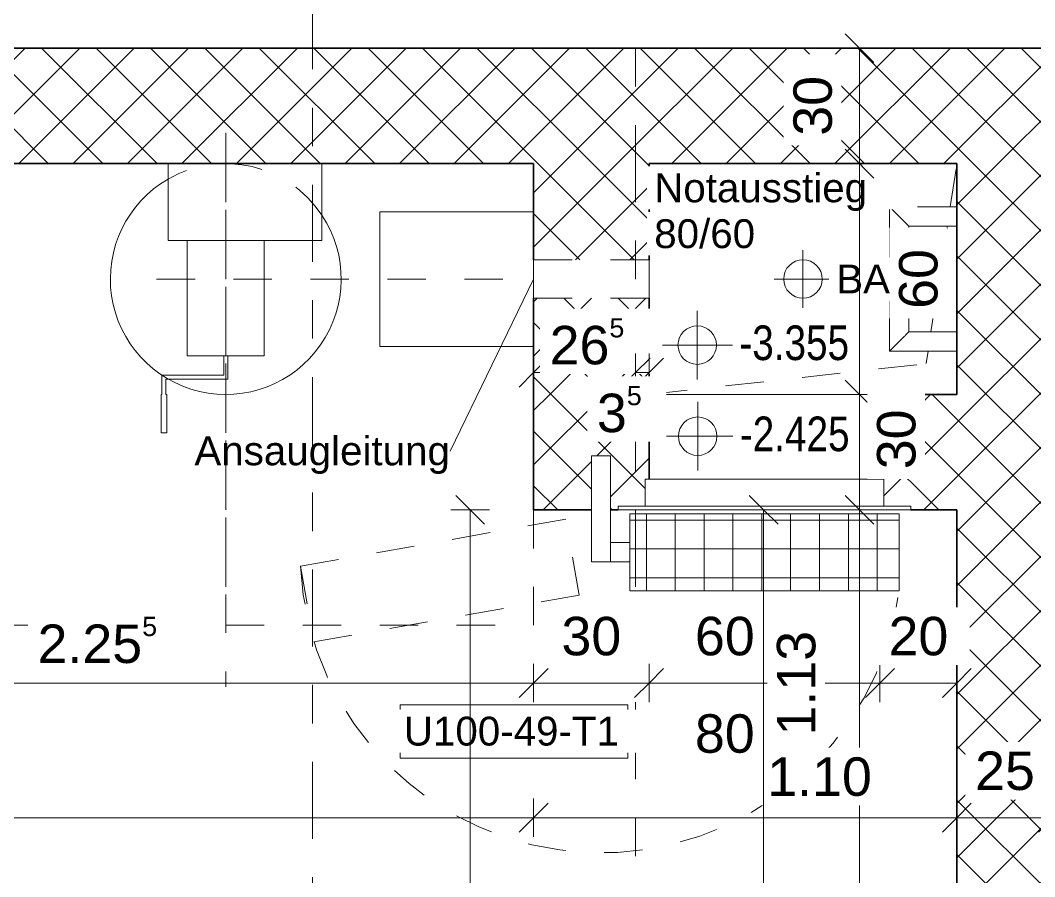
# Model space of a CAD drawing. Header units: metres. Extents: x -86 to 44, y -23 to 39.
# Drawn here: x -28.177 to -25.541, y 27.948 to 30.174 of the extents above; entities that cross this region are included whole.
import ezdxf

# ---------------------------------------------------------------- set-up
doc = ezdxf.new("R2010")
doc.units = ezdxf.units.M
for name, pattern in [('_Rasterlinie_', [0.375, 0.2, -0.05, 0.075, -0.05]), ('_Strichpunkt - Fein_', [0.2, 0.1, -0.05, 0, -0.05]), ('_Verdeckte Linien_', [0.15, 0.1, -0.05]), ('Strichpunkt - Fein', [0.2, 0.1, -0.05, 0, -0.05])]:
    doc.linetypes.add(name, pattern=pattern)
for name, color, linetype, lineweight in [('A-____-____-DIMS', 7, 'Continuous', 5), ('A-____-____-DIMS-50', 7, 'Continuous', 5), ('A-____-NOTE-TEXT', 7, 'Continuous', 9), ('A-DETL-____-THIN', 7, 'Continuous', 9), ('A-DETL-GENF-HDLN', 7, '_Verdeckte Linien_', 9), ('A-DETL-GENF-OTLN', 7, 'Continuous', 9), ('A-DOOR-____-HDLN', 7, '_Verdeckte Linien_', 9), ('A-DOOR-____-IDEN', 7, 'Continuous', 5), ('A-DOOR-____-OTLN', 7, 'Continuous', 9), ('A-DOOR-FRAM-OTLN', 7, 'Continuous', 9), ('A-GENM-____-OTLN', 7, 'Continuous', 9), ('A-WALL-____-MCUT', 7, 'Continuous', 35), ('A-WALL-____-PATT', 7, 'Continuous', 35), ('G-____-____-DIMS', 7, 'Continuous', 5), ('I-WALL-____-OTLN', 7, 'Continuous', 9), ('M-HVAC-DUCT-IDEN', 7, 'Continuous', 5), ('M-HVAC-DUCT-OTLN', 7, 'Continuous', 9), ('Q-SPCQ-____-HDLN', 7, '_Verdeckte Linien_', 9), ('Q-SPCQ-____-OTLN', 7, 'Continuous', 9), ('S-GRID-____-OTLN', 7, 'Continuous', 5), ('Vertikale Erschließung', 7, 'Continuous', 9)]:
    doc.layers.add(name, color=color, linetype=linetype, lineweight=lineweight)
doc.styles.add('Arial_1', font='arial.ttf', dxfattribs={"height": 0.1})
doc.styles.add('Arial_2', font='arial.ttf', dxfattribs={"height": 0.075})
doc.styles.add('Arial_4', font='arial.ttf', dxfattribs={"width": 0.8, "height": 0.09})
doc.dimstyles.new('Arial_2_00mm_fein', dxfattribs={"dimscale": 0.3048, "dimtxt": 0.102026, "dimasz": 0.246063, "dimexe": 0.164042, "dimexo": 0.0625, "dimgap": 0.123031, "dimtad": 1, "dimdec": 1, "dimlfac": 100, "dimrnd": 0.5, "dimdsep": 46, "dimtxsty": 'Arial_1', "dimblk1": 'OBLIQUE', "dimblk2": 'OBLIQUE', "dimsah": 1, "dimcen": 0.09, "dimazin": 0, "dimtfac": 1, "dimtdec": 4, "dimtix": 1, "dimtmove": 0, "dimatfit": 3, "dimfxl": 0.164042, "dimfxlon": 1, "dimtvp": 1, "dimtfill": 1, "dimtolj": 1, "dimtzin": 0, "dimarcsym": 2})
doc.dimstyles.new('Arial_2_00mm_fein_1', dxfattribs={"dimscale": 0.3048, "dimtxt": 0.102026, "dimasz": 0.246063, "dimexe": 0.164042, "dimexo": 0.0625, "dimgap": 0.123031, "dimtad": 1, "dimdec": 1, "dimlfac": 100, "dimrnd": 0.5, "dimdsep": 46, "dimtxsty": 'Arial_1', "dimblk1": 'OBLIQUE', "dimblk2": 'OBLIQUE', "dimsah": 1, "dimcen": 0.09, "dimazin": 0, "dimtfac": 1, "dimtdec": 4, "dimtix": 1, "dimtmove": 2, "dimatfit": 3, "dimfxl": 0.164042, "dimfxlon": 1, "dimtvp": 1, "dimtfill": 1, "dimtolj": 1, "dimtzin": 0, "dimarcsym": 2})
doc.dimstyles.new('Arial_2_00mm_fein_2', dxfattribs={"dimscale": 0.3048, "dimtxt": 0.102026, "dimasz": 0.246063, "dimexe": 0.164042, "dimexo": 0.0625, "dimgap": 0.123031, "dimtad": 1, "dimrnd": 0.005, "dimzin": 0, "dimdsep": 46, "dimtxsty": 'Arial_1', "dimblk1": 'OBLIQUE', "dimblk2": 'OBLIQUE', "dimsah": 1, "dimcen": 0.09, "dimazin": 0, "dimtfac": 1, "dimtdec": 4, "dimtix": 1, "dimtmove": 0, "dimatfit": 3, "dimfxl": 0.164042, "dimfxlon": 1, "dimtvp": 1, "dimtfill": 1, "dimtolj": 1, "dimtzin": 0, "dimarcsym": 2})
doc.dimstyles.new('SUB_Rohbau_fein', dxfattribs={"dimscale": 0.3048, "dimtxt": 0.102026, "dimasz": 0.246063, "dimexe": 0.164042, "dimexo": 0.0625, "dimgap": 0.123031, "dimtad": 1, "dimdec": 1, "dimlfac": 100, "dimrnd": 0.5, "dimdsep": 46, "dimtxsty": 'Arial_1', "dimblk1": 'OBLIQUE', "dimblk2": 'OBLIQUE', "dimsah": 1, "dimcen": 0.09, "dimazin": 0, "dimtfac": 1, "dimtdec": 4, "dimtix": 1, "dimtmove": 0, "dimatfit": 3, "dimfxl": 0.164042, "dimfxlon": 1, "dimtvp": 1, "dimtfill": 1, "dimtolj": 1, "dimtzin": 0, "dimarcsym": 2})
doc.dimstyles.new('SUB_Rohbau_fein_1', dxfattribs={"dimscale": 0.3048, "dimtxt": 0.102026, "dimasz": 0.246063, "dimexe": 0.164042, "dimexo": 0.0625, "dimgap": 0.123031, "dimtad": 1, "dimrnd": 0.005, "dimzin": 0, "dimdsep": 46, "dimtxsty": 'Arial_1', "dimblk1": 'OBLIQUE', "dimblk2": 'OBLIQUE', "dimsah": 1, "dimcen": 0.09, "dimazin": 0, "dimtfac": 1, "dimtdec": 4, "dimtix": 1, "dimtmove": 0, "dimatfit": 3, "dimfxl": 0.164042, "dimfxlon": 1, "dimtvp": 1, "dimtfill": 1, "dimtolj": 1, "dimtzin": 0, "dimarcsym": 2})
doc.dimstyles.new('SUB_Rohbau_fein_2', dxfattribs={"dimscale": 0.3048, "dimtxt": 0.102026, "dimasz": 0.246063, "dimexe": 0.164042, "dimexo": 0.0625, "dimgap": 0.123031, "dimtad": 1, "dimrnd": 0.005, "dimzin": 0, "dimdsep": 46, "dimtxsty": 'Arial_1', "dimblk1": 'OBLIQUE', "dimblk2": 'OBLIQUE', "dimsah": 1, "dimcen": 0.09, "dimazin": 0, "dimtfac": 1, "dimtdec": 4, "dimtix": 1, "dimtmove": 2, "dimatfit": 3, "dimfxl": 0.164042, "dimfxlon": 1, "dimtvp": 1, "dimtfill": 1, "dimtolj": 1, "dimtzin": 0, "dimarcsym": 2})
doc.dimstyles.new('SUB_Rohbau_fein_3', dxfattribs={"dimscale": 0.3048, "dimtxt": 0.102026, "dimasz": 0.246063, "dimexe": 0.164042, "dimexo": 0.0625, "dimgap": 0.123031, "dimtad": 1, "dimdec": 1, "dimlfac": 100, "dimrnd": 0.5, "dimdsep": 46, "dimtxsty": 'Arial_1', "dimblk1": 'OBLIQUE', "dimblk2": 'OBLIQUE', "dimsah": 1, "dimcen": 0.09, "dimazin": 0, "dimtfac": 1, "dimtdec": 4, "dimtix": 1, "dimtmove": 2, "dimatfit": 3, "dimfxl": 0.164042, "dimfxlon": 1, "dimtvp": 1, "dimtfill": 1, "dimtolj": 1, "dimtzin": 0, "dimarcsym": 2})
doc.dimstyles.new('SUB_Rohbau_fein_9', dxfattribs={"dimscale": 0.3048, "dimtxt": 0.102026, "dimasz": 0.246063, "dimexe": 0.164042, "dimexo": 0.0625, "dimgap": 0.123031, "dimtad": 1, "dimrnd": 0.005, "dimzin": 0, "dimdsep": 46, "dimtxsty": 'Arial_1', "dimblk1": 'OBLIQUE', "dimblk2": 'OBLIQUE', "dimsah": 1, "dimcen": 0.09, "dimazin": 0, "dimtfac": 1, "dimtdec": 4, "dimtix": 1, "dimtmove": 0, "dimatfit": 3, "dimfxl": 0.164042, "dimfxlon": 1, "dimtvp": 1, "dimtfill": 1, "dimtolj": 1, "dimtzin": 0, "dimarcsym": 2})
pattern_1 = [(45, (0, 0), (-0.07071068, 0.07071068), []), (135, (0, 0), (-0.07071068, -0.07071068), [])]

# ---------------------------------------------------------------- blocks, each defined once
blk = doc.blocks.new('TU DF 1 - Schutzraumtür - ML - 600 x 800 - EI60-40439731--01_UG_OK_FFB_AF')
at = {"layer": 'A-DETL-GENF-HDLN'}
for p, q in [((1.1709, 0.4931), (0.4815, 0.3715)), ((1.2056, 0.2961), (1.1709, 0.4931)), ((0.4815, 0.3715), (0.5162, 0.1745)), ((0.5162, 0.1745), (1.2056, 0.2961))]:
    blk.add_line(p, q, dxfattribs=at)
at = {"layer": 'A-DOOR-____-HDLN'}
blk.add_arc((0.425, 0.2598), 0.7815, 2.6343, 172.6343, dxfattribs=at)
at = {"layer": 'A-DOOR-____-OTLN'}
for p, q in [((0.3998, 0.285), (0.35, 0.285)), ((0.4498, 0.285), (0.3998, 0.285)), ((0.3998, 0.285), (0.3998, 0.01)), ((0.4498, 0.01), (0.4498, 0.285)), ((0.35, 0.235), (0.3998, 0.235)), ((0.3998, 0.01), (0.4498, 0.01))]:
    blk.add_line(p, q, dxfattribs=at)
at = {"layer": 'A-DOOR-FRAM-OTLN'}
for p, q in [((-0.38, 0.14), (-0.38, 0.15)), ((0.38, 0.15), (-0.38, 0.15)), ((-0.38, 0.14), (0.38, 0.14)), ((-0.31, 0.07), (-0.31, 0.14)), ((0.31, 0.14), (0.31, 0.07)), ((0.38, 0.15), (0.38, 0.14)), ((-0.31, 0.07), (0.31, 0.07))]:
    blk.add_line(p, q, dxfattribs=at)
blk = doc.blocks.new('AM_Steigeisen - Typ 1-41820244--01_UG_OK_FFB_AF')
at = {"layer": 'Vertikale Erschließung'}
for p, q in [((-0.0625, 0.3), (-0.0625, 0.125)), ((0.3125, 0.3), (-0.0625, 0.3)), ((0.3125, 0.125), (0.3125, 0.3)), ((-0.0125, 0.125), (-0.0125, 0.25)), ((-0.0125, 0.25), (0.2625, 0.25)), ((0.2625, 0.25), (0.2625, 0.125))]:
    blk.add_line(p, q, dxfattribs=at)
for points in [[(-0.0125, 0.25), (-0.0125, 0.25), (-0.0129, 0.2504), (-0.0143, 0.2518), (-0.0158, 0.2533), (-0.0173, 0.2548), (-0.0187, 0.2562), (-0.0202, 0.2577), (-0.0222, 0.2597), (-0.0245, 0.262), (-0.0264, 0.2639), (-0.0279, 0.2654), (-0.0295, 0.267), (-0.031, 0.2685), (-0.0326, 0.2701), (-0.0342, 0.2717), (-0.0359, 0.2734), (-0.0375, 0.275), (-0.0391, 0.2766), (-0.0408, 0.2783), (-0.0424, 0.2799), (-0.044, 0.2815), (-0.0455, 0.283), (-0.0471, 0.2846), (-0.0486, 0.2861), (-0.05, 0.2875), (-0.0514, 0.2889), (-0.0532, 0.2907), (-0.0548, 0.2923), (-0.0563, 0.2938), (-0.0577, 0.2952), (-0.0592, 0.2967), (-0.0607, 0.2982), (-0.0621, 0.2996), (-0.0625, 0.3), (-0.0625, 0.3)], [(0.2625, 0.25), (0.2625, 0.25), (0.2629, 0.2504), (0.2643, 0.2518), (0.2658, 0.2533), (0.2673, 0.2548), (0.2687, 0.2562), (0.2702, 0.2577), (0.2722, 0.2597), (0.2745, 0.262), (0.2764, 0.2639), (0.2779, 0.2654), (0.2795, 0.267), (0.281, 0.2685), (0.2826, 0.2701), (0.2842, 0.2717), (0.2859, 0.2734), (0.2875, 0.275), (0.2891, 0.2766), (0.2908, 0.2783), (0.2924, 0.2799), (0.294, 0.2815), (0.2955, 0.283), (0.2971, 0.2846), (0.2986, 0.2861), (0.3, 0.2875), (0.3014, 0.2889), (0.3032, 0.2907), (0.3048, 0.2923), (0.3063, 0.2938), (0.3077, 0.2952), (0.3092, 0.2967), (0.3107, 0.2982), (0.3121, 0.2996), (0.3125, 0.3), (0.3125, 0.3)]]:
    blk.add_open_spline(points, degree=3, knots=[0, 0, 0, 0, 0.083333, 0.125, 0.166667, 0.208333, 0.229167, 0.25, 0.291667, 0.333333, 0.354167, 0.375, 0.395833, 0.416667, 0.4375, 0.458333, 0.479167, 0.5, 0.520833, 0.541667, 0.5625, 0.583333, 0.604167, 0.625, 0.645833, 0.666667, 0.6875, 0.708333, 0.75, 0.770833, 0.791667, 0.833333, 0.875, 0.916667, 1, 1, 1, 1], dxfattribs=at)
blk = doc.blocks.new('AM_BD_DD_Symbol - DD-23742245--01_UG_OK_FFB_AF')
at = {"layer": 'A-DETL-GENF-OTLN', "linetype": 'Strichpunkt - Fein'}
for p, q in [((0.7827, 0.4874), (0.8, 0.6)), ((0.7327, 0.1625), (0.775, 0.4375)), ((0.72, 0.08), (0.725, 0.1125)), ((0, 0), (0.72, 0.08))]:
    blk.add_line(p, q, dxfattribs=at)
blk = doc.blocks.new('SO_Belüftung_Schutzraum - Typ 1-42391389--01_UG_OK_FFB_AF')
at = {"layer": 'A-DETL-GENF-HDLN'}
for p, q in [((-0.8, 0.08), (-0.8, -1.36)), ((-0.95, 0), (-1.6, 0)), ((-1.6, 0), (-1.6, -1.2)), ((0, 0), (-0.55, 0)), ((0, -1.2), (0, 0)), ((-0.98, -0.3), (0, -0.3)), ((-1.6, -1.2), (0, -1.2))]:
    blk.add_line(p, q, dxfattribs=at)
blk.add_arc((-0.8, -0.3), 0.3, 33.5573, 120, dxfattribs=at)
at = {"layer": 'A-DETL-GENF-OTLN'}
for p, q in [((-0.55, 0), (-0.95, 0)), ((-0.95, 0), (-0.95, -0.2)), ((-0.55, -0.2), (-0.55, 0)), ((-0.4, -0.125), (-0.4, -0.475)), ((0, -0.125), (-0.4, -0.125)), ((-0.95, -0.2), (-0.55, -0.2)), ((-0.9, -0.2), (-0.9, -0.5)), ((-0.7, -0.5), (-0.7, -0.2)), ((-0.9, -0.5), (-0.7, -0.5)), ((-0.805, -0.5), (-0.805, -0.55)), ((-0.795, -0.5), (-0.795, -0.56)), ((-0.4, -0.475), (0, -0.475)), ((-0.9658, -0.55), (-0.9658, -0.6)), ((-0.805, -0.55), (-0.9658, -0.55)), ((-0.9558, -0.56), (-0.9558, -0.6)), ((-0.795, -0.56), (-0.9558, -0.56)), ((-0.9683, -0.6), (-0.9683, -0.7)), ((-0.9658, -0.6), (-0.9683, -0.6)), ((-0.9558, -0.6), (-0.9533, -0.6)), ((-0.9533, -0.6), (-0.9533, -0.7)), ((-0.9533, -0.7), (-0.9683, -0.7))]:
    blk.add_line(p, q, dxfattribs=at)
blk.add_arc((-0.8, -0.3), 0.3, 120, 33.5573, dxfattribs=at)
at = {"layer": 'Q-SPCQ-____-HDLN'}
blk.add_line((-0.8, 0), (-0.8, -1.2), dxfattribs=at)
blk = doc.blocks.new('DIMBLOCK104--01_UG_OK_FFB_AF')
at = {"layer": 'A-____-____-DIMS-50'}
for p, q in [((-27.0079, 28.9016), (-27.0454, 28.9391)), ((-27.0079, 28.9016), (-27.0579, 28.9016)), ((-27.0079, 23.4566), (-27.0079, 28.9016)), ((-27.0079, 28.9016), (-26.9704, 28.8641)), ((-27.0079, 28.9016), (-26.9579, 28.9016)), ((-27.0079, 23.4566), (-27.0454, 23.4941)), ((-27.0079, 23.4566), (-27.0579, 23.4566)), ((-27.0079, 23.4566), (-26.9704, 23.4191)), ((-27.0079, 23.4566), (-26.9579, 23.4566))]:
    blk.add_line(p, q, dxfattribs=at)
at = {"layer": 'A-____-____-DIMS-50', "color": 0, "insert": (-27.1799, 26.0174), "char_height": 0.1, "width": 0.388091, "attachment_point": 1, "rotation": 90, "line_spacing_factor": 0.941778, "style": 'Arial_1', "bg_fill": 3, "box_fill_scale": 1.25, "bg_fill_color": 256, "bg_fill_true_color": 13158600, "bg_fill_transparency": 0}
blk.add_mtext('5.44\\A2\\H0.5x;\\S5^  ;\\H2x;', dxfattribs=at)
blk = doc.blocks.new('_Oblique')
at = {"color": 0, "linetype": 'ByBlock', "lineweight": -2}
blk.add_line((-0.5, -0.5), (0.5, 0.5), dxfattribs=at)
blk = doc.blocks.new('DIMBLOCK105--01_UG_OK_FFB_AF')
at = {"layer": 'A-____-____-DIMS-50'}
for p, q in [((-25.9959, 30.1016), (-26.0334, 30.1391)), ((-25.9959, 30.1016), (-26.0459, 30.1016)), ((-25.9959, 30.1016), (-25.9959, 29.8016)), ((-25.9959, 30.1016), (-25.9584, 30.0641)), ((-25.9959, 30.1016), (-25.9459, 30.1016)), ((-25.9959, 29.8016), (-26.0334, 29.8391)), ((-25.9959, 29.8016), (-26.0459, 29.8016)), ((-25.9959, 29.8016), (-25.9584, 29.7641)), ((-25.9959, 29.8016), (-25.9459, 29.8016))]:
    blk.add_line(p, q, dxfattribs=at)
at = {"layer": 'A-____-____-DIMS-50', "color": 0, "insert": (-26.1679, 29.874), "char_height": 0.1, "width": 0.186088, "attachment_point": 1, "rotation": 90, "line_spacing_factor": 0.941778, "style": 'Arial_1', "bg_fill": 3, "box_fill_scale": 1.25, "bg_fill_color": 256, "bg_fill_true_color": 13158600, "bg_fill_transparency": 0}
blk.add_mtext('30', dxfattribs=at)
blk = doc.blocks.new('DIMBLOCK106--01_UG_OK_FFB_AF')
at = {"layer": 'A-____-____-DIMS-50'}
for p, q in [((-25.9959, 29.8016), (-26.0334, 29.8391)), ((-25.9959, 29.8016), (-26.0459, 29.8016)), ((-25.9959, 29.8016), (-25.9959, 29.2016)), ((-25.9959, 29.8016), (-25.9584, 29.7641)), ((-25.9959, 29.8016), (-25.9459, 29.8016)), ((-25.9959, 29.2016), (-26.0334, 29.2391)), ((-25.9959, 29.2016), (-26.0459, 29.2016)), ((-25.9959, 29.2016), (-25.9584, 29.1641)), ((-25.9959, 29.2016), (-25.9459, 29.2016))]:
    blk.add_line(p, q, dxfattribs=at)
at = {"layer": 'A-____-____-DIMS-50', "color": 0, "insert": (-25.8933, 29.424), "char_height": 0.1, "width": 0.186088, "attachment_point": 1, "rotation": 90, "line_spacing_factor": 0.941778, "style": 'Arial_1', "bg_fill": 3, "box_fill_scale": 1.25, "bg_fill_color": 256, "bg_fill_true_color": 13158600, "bg_fill_transparency": 0}
blk.add_mtext('60', dxfattribs=at)
blk = doc.blocks.new('DIMBLOCK107--01_UG_OK_FFB_AF')
at = {"layer": 'A-____-____-DIMS-50'}
for p, q in [((-25.9959, 29.2016), (-26.0334, 29.2391)), ((-25.9959, 29.2016), (-26.0459, 29.2016)), ((-25.9959, 29.2016), (-25.9959, 28.9016)), ((-25.9959, 29.2016), (-25.9584, 29.1641)), ((-25.9959, 29.2016), (-25.9459, 29.2016)), ((-25.9959, 28.9016), (-26.0334, 28.9391)), ((-25.9959, 28.9016), (-26.0459, 28.9016)), ((-25.9959, 28.9016), (-25.9584, 28.8641)), ((-25.9959, 28.9016), (-25.9459, 28.9016))]:
    blk.add_line(p, q, dxfattribs=at)
at = {"layer": 'A-____-____-DIMS-50', "color": 0, "insert": (-25.9506, 29.0072), "char_height": 0.1, "width": 0.186088, "attachment_point": 1, "rotation": 90, "line_spacing_factor": 0.941778, "style": 'Arial_1', "bg_fill": 3, "box_fill_scale": 1.25, "bg_fill_color": 256, "bg_fill_true_color": 13158600, "bg_fill_transparency": 0}
blk.add_mtext('30', dxfattribs=at)
blk = doc.blocks.new('DIMBLOCK108--01_UG_OK_FFB_AF')
at = {"layer": 'A-____-____-DIMS-50'}
for p, q in [((-25.9959, 28.9016), (-26.0334, 28.9391)), ((-25.9959, 28.9016), (-26.0459, 28.9016)), ((-25.9959, 28.9016), (-25.9959, 25.1316)), ((-25.9959, 28.9016), (-25.9584, 28.8641)), ((-25.9959, 28.9016), (-25.9459, 28.9016)), ((-25.9959, 25.1316), (-26.0334, 25.1691)), ((-25.9959, 25.1316), (-26.0459, 25.1316)), ((-25.9959, 25.1316), (-25.9584, 25.0941)), ((-25.9959, 25.1316), (-25.9459, 25.1316))]:
    blk.add_line(p, q, dxfattribs=at)
at = {"layer": 'A-____-____-DIMS-50', "color": 0, "insert": (-26.1679, 26.8809), "char_height": 0.1, "width": 0.325653, "attachment_point": 1, "rotation": 90, "line_spacing_factor": 0.941778, "style": 'Arial_1', "bg_fill": 3, "box_fill_scale": 1.25, "bg_fill_color": 256, "bg_fill_true_color": 13158600, "bg_fill_transparency": 0}
blk.add_mtext('3.77', dxfattribs=at)
blk = doc.blocks.new('DIMBLOCK117--01_UG_OK_FFB_AF')
at = {"layer": 'A-____-____-DIMS-50'}
for p, q in [((-32.408, 28.1016), (-32.408, 28.1516)), ((-32.408, 28.1016), (-32.3705, 28.1391)), ((-26.843, 28.1016), (-26.843, 28.1516)), ((-26.843, 28.1016), (-26.8055, 28.1391)), ((-32.408, 28.1016), (-32.4455, 28.0641)), ((-32.408, 28.1016), (-26.843, 28.1016)), ((-32.408, 28.1016), (-32.408, 28.0516)), ((-26.843, 28.1016), (-26.8805, 28.0641)), ((-26.843, 28.1016), (-26.843, 28.0516))]:
    blk.add_line(p, q, dxfattribs=at)
at = {"layer": 'A-____-____-DIMS-50', "color": 0, "insert": (-29.5196, 28.2736), "char_height": 0.1, "width": 0.388091, "attachment_point": 1, "line_spacing_factor": 0.941778, "style": 'Arial_1', "bg_fill": 3, "box_fill_scale": 1.25, "bg_fill_color": 256, "bg_fill_true_color": 13158600, "bg_fill_transparency": 0}
blk.add_mtext('5.56\\A2\\H0.5x;\\S5^  ;\\H2x;', dxfattribs=at)
blk = doc.blocks.new('DIMBLOCK118--01_UG_OK_FFB_AF')
at = {"layer": 'A-____-____-DIMS-50'}
for p, q in [((-26.843, 28.1016), (-26.843, 28.1516)), ((-26.843, 28.1016), (-26.8055, 28.1391)), ((-25.743, 28.1016), (-25.743, 28.1516)), ((-25.743, 28.1016), (-25.7055, 28.1391)), ((-26.843, 28.1016), (-26.8805, 28.0641)), ((-26.843, 28.1016), (-25.743, 28.1016)), ((-26.843, 28.1016), (-26.843, 28.0516)), ((-25.743, 28.1016), (-25.7805, 28.0641)), ((-25.743, 28.1016), (-25.743, 28.0516))]:
    blk.add_line(p, q, dxfattribs=at)
at = {"layer": 'A-____-____-DIMS-50', "color": 0, "insert": (-26.2358, 28.2583), "char_height": 0.1, "width": 0.325653, "attachment_point": 1, "line_spacing_factor": 0.941778, "style": 'Arial_1', "bg_fill": 3, "box_fill_scale": 1.25, "bg_fill_color": 256, "bg_fill_true_color": 13158600, "bg_fill_transparency": 0}
blk.add_mtext('1.10', dxfattribs=at)
blk = doc.blocks.new('DIMBLOCK119--01_UG_OK_FFB_AF')
at = {"layer": 'A-____-____-DIMS-50'}
for p, q in [((-25.743, 28.1016), (-25.743, 28.1516)), ((-25.743, 28.1016), (-25.7055, 28.1391)), ((-25.493, 28.1016), (-25.493, 28.1516)), ((-25.493, 28.1016), (-25.4555, 28.1391)), ((-25.743, 28.1016), (-25.7805, 28.0641)), ((-25.743, 28.1016), (-25.493, 28.1016)), ((-25.743, 28.1016), (-25.743, 28.0516)), ((-25.493, 28.1016), (-25.5305, 28.0641)), ((-25.493, 28.1016), (-25.493, 28.0516))]:
    blk.add_line(p, q, dxfattribs=at)
at = {"layer": 'A-____-____-DIMS-50', "color": 0, "insert": (-25.6956, 28.2736), "char_height": 0.1, "width": 0.186088, "attachment_point": 1, "line_spacing_factor": 0.941778, "style": 'Arial_1', "bg_fill": 3, "box_fill_scale": 1.25, "bg_fill_color": 256, "bg_fill_true_color": 13158600, "bg_fill_transparency": 0}
blk.add_mtext('25', dxfattribs=at)
blk = doc.blocks.new('DIMBLOCK122--01_UG_OK_FFB_AF')
at = {"layer": 'A-____-____-DIMS-50'}
for p, q in [((-26.843, 28.4516), (-26.843, 28.5016)), ((-26.543, 28.4516), (-26.543, 28.5016)), ((-26.843, 28.4516), (-26.8055, 28.4891)), ((-26.543, 28.4516), (-26.5055, 28.4891)), ((-26.843, 28.4516), (-26.8805, 28.4141)), ((-26.843, 28.4516), (-26.543, 28.4516)), ((-26.843, 28.4516), (-26.843, 28.4016)), ((-26.543, 28.4516), (-26.5805, 28.4141)), ((-26.543, 28.4516), (-26.543, 28.4016))]:
    blk.add_line(p, q, dxfattribs=at)
at = {"layer": 'A-____-____-DIMS-50', "color": 0, "insert": (-26.7706, 28.6236), "char_height": 0.1, "width": 0.186088, "attachment_point": 1, "line_spacing_factor": 0.941778, "style": 'Arial_1', "bg_fill": 3, "box_fill_scale": 1.25, "bg_fill_color": 256, "bg_fill_true_color": 13158600, "bg_fill_transparency": 0}
blk.add_mtext('30', dxfattribs=at)
blk = doc.blocks.new('DIMBLOCK123--01_UG_OK_FFB_AF')
at = {"layer": 'A-____-____-DIMS-50'}
for p, q in [((-26.543, 28.4516), (-26.543, 28.5016)), ((-25.943, 28.4516), (-25.943, 28.5016)), ((-26.543, 28.4516), (-26.5055, 28.4891)), ((-25.943, 28.4516), (-25.9055, 28.4891)), ((-26.543, 28.4516), (-26.5805, 28.4141)), ((-26.543, 28.4516), (-25.943, 28.4516)), ((-26.543, 28.4516), (-26.543, 28.4016)), ((-25.943, 28.4516), (-25.9805, 28.4141)), ((-25.943, 28.4516), (-25.943, 28.4016))]:
    blk.add_line(p, q, dxfattribs=at)
at = {"layer": 'A-____-____-DIMS-50', "color": 0, "char_height": 0.1, "width": 0.186088, "attachment_point": 1, "line_spacing_factor": 0.941778, "style": 'Arial_1', "bg_fill": 3, "box_fill_scale": 1.25, "bg_fill_color": 256, "bg_fill_true_color": 13158600, "bg_fill_transparency": 0}
for s, insert in [('60', (-26.4238, 28.6236)), ('80', (-26.4238, 28.3703))]:
    blk.add_mtext(s, dxfattribs=dict(at, insert=insert))
blk = doc.blocks.new('DIMBLOCK124--01_UG_OK_FFB_AF')
at = {"layer": 'A-____-____-DIMS-50'}
for p, q in [((-25.943, 28.4516), (-25.943, 28.5016)), ((-25.743, 28.4516), (-25.743, 28.5016)), ((-25.943, 28.4516), (-25.9055, 28.4891)), ((-25.743, 28.4516), (-25.7055, 28.4891)), ((-25.943, 28.4516), (-25.9805, 28.4141)), ((-25.943, 28.4516), (-25.743, 28.4516)), ((-25.943, 28.4516), (-25.943, 28.4016)), ((-25.743, 28.4516), (-25.7805, 28.4141)), ((-25.743, 28.4516), (-25.743, 28.4016))]:
    blk.add_line(p, q, dxfattribs=at)
at = {"layer": 'A-____-____-DIMS-50', "color": 0, "insert": (-25.9206, 28.6236), "char_height": 0.1, "width": 0.186088, "attachment_point": 1, "line_spacing_factor": 0.941778, "style": 'Arial_1', "bg_fill": 3, "box_fill_scale": 1.25, "bg_fill_color": 256, "bg_fill_true_color": 13158600, "bg_fill_transparency": 0}
blk.add_mtext('20', dxfattribs=at)
blk = doc.blocks.new('Höhenkoten - Kreuz leer-8422377--01_UG_OK_FFB_AF')
at = {"layer": 'G-____-____-DIMS'}
for p, q in [((0, 0.0024), (0, 0.003182)), ((0, 0.0029), (0, -0.0001)), ((0, 0.0024), (0, 0.0014)), ((0, 0.0014), (0, 0.0024)), ((-0.001, 0.0014), (-0.0018, 0.0014)), ((-0.0015, 0.0014), (0.0015, 0.0014)), ((0, 0.0014), (-0.001, 0.0014)), ((-0.001, 0.0014), (0, 0.0014)), ((0, 0.0004), (0, 0.0014)), ((0, 0.0014), (0.001, 0.0014)), ((0.001, 0.0014), (0, 0.0014)), ((0, 0.0014), (0, 0.0004)), ((0.001, 0.0014), (0.001826, 0.0014)), ((0, 0.0004), (0, -0.000388))]:
    blk.add_line(p, q, dxfattribs=at)
for start, end in [(360, 180), (90, 180), (360, 90), (180, 270), (180, 360), (270, 360)]:
    blk.add_arc((0, 0.0014), 0.001, start, end, dxfattribs=at)
blk = doc.blocks.new('DIMBLOCK1706--01_UG_OK_FFB_AF')
at = {"layer": 'A-____-____-DIMS-50'}
for p, q in [((-26.2451, 28.9016), (-26.2826, 28.9391)), ((-26.2451, 28.9016), (-26.2951, 28.9016)), ((-26.2451, 28.9016), (-26.2451, 27.7716)), ((-26.2451, 28.9016), (-26.2076, 28.8641)), ((-26.2451, 28.9016), (-26.1951, 28.9016)), ((-26.2451, 27.7716), (-26.2826, 27.8091)), ((-26.2451, 27.7716), (-26.2951, 27.7716)), ((-26.2451, 27.7716), (-26.2076, 27.7341)), ((-26.2451, 27.7716), (-26.1951, 27.7716))]:
    blk.add_line(p, q, dxfattribs=at)
at = {"layer": 'A-____-____-DIMS-50', "color": 0, "insert": (-26.2107, 28.3152), "char_height": 0.1, "width": 0.325653, "attachment_point": 1, "rotation": 90, "line_spacing_factor": 0.941778, "style": 'Arial_1', "bg_fill": 3, "box_fill_scale": 1.25, "bg_fill_color": 256, "bg_fill_true_color": 13158600, "bg_fill_transparency": 0}
blk.add_mtext('1.13', dxfattribs=at)
blk = doc.blocks.new('DIMBLOCK1724--01_UG_OK_FFB_AF')
at = {"layer": 'A-____-____-DIMS-50'}
for p, q in [((-29.098, 28.4516), (-29.098, 28.5016)), ((-26.843, 28.4516), (-26.843, 28.5016)), ((-29.098, 28.4516), (-29.0605, 28.4891)), ((-26.843, 28.4516), (-26.8055, 28.4891)), ((-29.098, 28.4516), (-29.1355, 28.4141)), ((-29.098, 28.4516), (-26.843, 28.4516)), ((-29.098, 28.4516), (-29.098, 28.4016)), ((-26.843, 28.4516), (-26.8805, 28.4141)), ((-26.843, 28.4516), (-26.843, 28.4016))]:
    blk.add_line(p, q, dxfattribs=at)
at = {"layer": 'A-____-____-DIMS-50', "color": 0, "insert": (-28.1322, 28.6236), "char_height": 0.1, "width": 0.388091, "attachment_point": 1, "line_spacing_factor": 0.941778, "style": 'Arial_1', "bg_fill": 3, "box_fill_scale": 1.25, "bg_fill_color": 256, "bg_fill_true_color": 13158600, "bg_fill_transparency": 0}
blk.add_mtext('2.25\\A2\\H0.5x;\\S5^  ;\\H2x;', dxfattribs=at)
blk = doc.blocks.new('DIMBLOCK1990--01_UG_OK_FFB_AF')
at = {"layer": 'A-____-____-DIMS-50'}
for p, q in [((-26.843, 29.2583), (-26.843, 29.3083)), ((-26.843, 29.2583), (-26.8055, 29.2958)), ((-26.578, 29.2583), (-26.578, 29.3083)), ((-26.578, 29.2583), (-26.5405, 29.2958)), ((-26.843, 29.2583), (-26.8805, 29.2208)), ((-26.843, 29.2583), (-26.578, 29.2583)), ((-26.843, 29.2583), (-26.843, 29.2083)), ((-26.578, 29.2583), (-26.6155, 29.2208)), ((-26.578, 29.2583), (-26.578, 29.2083))]:
    blk.add_line(p, q, dxfattribs=at)
at = {"layer": 'A-____-____-DIMS-50', "color": 0, "insert": (-26.8014, 29.3998), "char_height": 0.1, "width": 0.248525, "attachment_point": 1, "line_spacing_factor": 0.941778, "style": 'Arial_1', "bg_fill": 3, "box_fill_scale": 1.25, "bg_fill_color": 256, "bg_fill_true_color": 13158600, "bg_fill_transparency": 0}
blk.add_mtext('26\\A2\\H0.5x;\\S5^  ;\\H2x;', dxfattribs=at)
blk = doc.blocks.new('DIMBLOCK1991--01_UG_OK_FFB_AF')
at = {"layer": 'A-____-____-DIMS-50'}
for p, q in [((-26.578, 29.2583), (-26.578, 29.3083)), ((-26.578, 29.2583), (-26.5405, 29.2958)), ((-26.543, 29.2583), (-26.543, 29.3083)), ((-26.543, 29.2583), (-26.5055, 29.2958)), ((-26.578, 29.2583), (-26.6155, 29.2208)), ((-26.543, 29.2583), (-26.5805, 29.2208)), ((-26.578, 29.2583), (-26.543, 29.2583)), ((-26.578, 29.2583), (-26.578, 29.2083)), ((-26.543, 29.2583), (-26.543, 29.2083))]:
    blk.add_line(p, q, dxfattribs=at)
at = {"layer": 'A-____-____-DIMS-50', "color": 0, "insert": (-26.6785, 29.2236), "char_height": 0.1, "width": 0.155481, "attachment_point": 1, "line_spacing_factor": 0.941778, "style": 'Arial_1', "bg_fill": 3, "box_fill_scale": 1.25, "bg_fill_color": 256, "bg_fill_true_color": 13158600, "bg_fill_transparency": 0}
blk.add_mtext('3\\A2\\H0.5x;\\S5^  ;\\H2x;', dxfattribs=at)

msp = doc.modelspace()

# ---------------------------------------------------------------- hatches: boundary and pattern name
at = {"layer": 'A-DETL-GENF-OTLN'}
h = msp.add_hatch(dxfattribs=at)
h.set_pattern_fill('FP_2', color=256, style=0, pattern_type=2)
h.set_pattern_definition([(0, (0, 0), (0, 0.075), []), (90, (0, 0), (-0.075, 5e-18), [])])
h.paths.add_polyline_path([(-25.893, 28.6916), (-25.893, 28.8916), (-26.593, 28.8916), (-26.593, 28.6916), (-26.0451, 28.6916)])
h.paths.add_polyline_path([(-25.0335, 28.6916), (-24.643, 28.6916), (-24.643, 28.8916), (-25.343, 28.8916), (-25.343, 28.6916)])
h.paths.add_polyline_path([(1.262, 29.9916), (1.962, 29.9916), (1.962, 30.1916), (1.262, 30.1916)])
h.paths.add_polyline_path([(-2.653, 29.9916), (-2.653, 30.1916), (-3.353, 30.1916), (-3.353, 29.9916), (-2.693, 29.9916)])
h.paths.add_polyline_path([(-7.193, 29.9916), (-7.193, 30.1916), (-7.893, 30.1916), (-7.893, 29.9916), (-7.233, 29.9916)])
h.paths.add_polyline_path([(-15.9294, 30.1516), (-15.773, 30.1516), (-15.773, 30.8516), (-15.973, 30.8516), (-15.973, 30.1516)])
at = {"layer": 'A-WALL-____-PATT', "lineweight": 9}
h = msp.add_hatch(dxfattribs=at)
h.set_pattern_fill('FP_1', color=256, style=0, pattern_type=2)
h.set_pattern_definition(pattern_1)
h.paths.add_polyline_path([(-69.9425, 29.8016), (-64.3928, 29.8016), (-64.3928, 30.1016), (-70.0159, 30.1016), (-70.0159, 29.8016)])
h.paths.add_polyline_path([(-25.493, 29.8016), (-19.538, 29.8016), (-19.538, 30.1016), (-62.1928, 30.1016), (-62.1928, 29.8016), (-25.5393, 29.8016)])
h.paths.add_polyline_path([(-15.983, 29.8016), (-15.983, 30.0517), (-16.083, 30.0517), (-16.083, 29.8016), (-15.988, 29.8016)])
h.paths.add_polyline_path([(-16.283, 29.8016), (-16.183, 29.8016), (-16.183, 30.1016), (-19.438, 30.1016), (-19.438, 29.8016), (-16.4352, 29.8016)])
h = msp.add_hatch(dxfattribs=at)
h.set_pattern_fill('FP_1', color=256, style=0, pattern_type=2)
h.set_pattern_definition(pattern_1)
h.paths.add_polyline_path([(-26.843, 29.2016), (-26.543, 29.2016), (-26.543, 29.4516), (-26.843, 29.4516)])
h.paths.add_polyline_path([(-26.5509, 29.5516), (-26.543, 29.5516), (-26.543, 29.8016), (-26.843, 29.8016), (-26.843, 29.5516), (-26.8106, 29.5516)])
h = msp.add_hatch(dxfattribs=at)
h.set_pattern_fill('FP_1', color=256, style=0, pattern_type=2)
h.set_pattern_definition(pattern_1)
h.paths.add_polyline_path([(-25.493, 21.7116), (-25.493, 24.2316), (-25.743, 24.2316), (-25.743, 21.7116)])
h.paths.add_polyline_path([(-25.743, 25.1316), (-25.493, 25.1316), (-25.493, 29.8016), (-25.743, 29.8016), (-25.743, 25.1871)])
h = msp.add_hatch(dxfattribs=at)
h.set_pattern_fill('FP_1', color=256, style=0, pattern_type=2)
h.set_pattern_definition(pattern_1)
h.paths.add_polyline_path([(-25.743, 28.9016), (-25.743, 28.9016), (-25.743, 29.2016), (-25.943, 29.2016), (-25.943, 28.9816), (-25.933, 28.9816), (-25.933, 28.9116), (-25.863, 28.9116), (-25.863, 28.9016)])
h.paths.add_polyline_path([(-26.6928, 28.9016), (-26.6928, 29.0416), (-26.6428, 29.0416), (-26.6428, 28.9016), (-26.623, 28.9016), (-26.623, 28.9116), (-26.553, 28.9116), (-26.553, 28.9816), (-26.543, 28.9816), (-26.543, 29.2016), (-26.843, 29.2016), (-26.843, 28.9016), (-26.7262, 28.9016)])

# ---------------------------------------------------------------- linework, layer by layer
at = {"layer": 'A-____-NOTE-TEXT', "lineweight": 5}
for p, q in [((-26.143, 29.5766), (-26.143, 29.4266)), ((-26.218, 29.5016), (-26.068, 29.5016))]:
    msp.add_line(p, q, dxfattribs=at)
msp.add_circle((-26.143, 29.5016), 0.05, dxfattribs=at)
at = {"layer": 'A-DETL-____-THIN'}
for p, q in [((-25.893, 28.8916), (-26.593, 28.8916)), ((-26.593, 28.8916), (-26.593, 28.6916)), ((-25.893, 28.6916), (-25.893, 28.8916)), ((-26.593, 28.6916), (-25.893, 28.6916))]:
    msp.add_line(p, q, dxfattribs=at)
at = {"layer": 'A-DOOR-____-IDEN', "flags": 128}
msp.add_lwpolyline([(-27.1902, 28.3949), (-26.5982, 28.3949), (-26.5982, 28.2559), (-27.1902, 28.2559)], close=True, dxfattribs=at)
at = {"layer": 'A-WALL-____-MCUT'}
for p, q in [((-70.0159, 30.1016), (-19.538, 30.1016)), ((-26.843, 29.8016), (-32.408, 29.8016)), ((-26.843, 29.8016), (-26.843, 29.5516)), ((-26.543, 29.5516), (-26.543, 29.8016)), ((-25.743, 29.8016), (-26.543, 29.8016)), ((-25.743, 29.8016), (-25.743, 29.2016)), ((-26.843, 29.4516), (-26.843, 28.9016)), ((-26.543, 28.9816), (-26.543, 29.4516)), ((-25.743, 29.2016), (-25.943, 29.2016)), ((-25.943, 29.2016), (-25.943, 28.9816)), ((-26.843, 28.9016), (-26.6928, 28.9016)), ((-26.6428, 28.9016), (-26.623, 28.9016)), ((-25.863, 28.9016), (-25.743, 28.9016)), ((-25.743, 28.9016), (-25.743, 25.1316))]:
    msp.add_line(p, q, dxfattribs=at)
at = {"layer": 'I-WALL-____-OTLN'}
msp.add_line((-26.543, 29.2016), (-25.943, 29.2016), dxfattribs=at)
at = {"layer": 'M-HVAC-DUCT-IDEN'}
msp.add_line((-26.843, 29.5016), (-27.0596, 29.0539), dxfattribs=at)
at = {"layer": 'M-HVAC-DUCT-OTLN', "linetype": '_Strichpunkt - Fein_'}
for p, q in [((-26.543, 29.5516), (-26.843, 29.5516)), ((-26.843, 29.5516), (-26.843, 29.4516)), ((-26.543, 29.4516), (-26.543, 29.5516)), ((-26.843, 29.4516), (-26.543, 29.4516))]:
    msp.add_line(p, q, dxfattribs=at)
at = {"layer": 'S-GRID-____-OTLN', "color": 8, "linetype": '_Rasterlinie_', "true_color": 0x808080}
for p, q in [((-26.578, 35.9016), (-26.578, 15.5711)), ((-27.418, -3.9534), (-27.418, 34.9016))]:
    msp.add_line(p, q, dxfattribs=at)

# ---------------------------------------------------------------- block references
at = {"layer": 'A-DOOR-____-OTLN', "rotation": 180}
msp.add_blockref('TU DF 1 - Schutzraumtür - ML - 600 x 800 - EI60-40439731--01_UG_OK_FFB_AF', (-26.243, 29.0516), dxfattribs=at)
at = {"layer": 'A-GENM-____-OTLN'}
msp.add_blockref('AM_BD_DD_Symbol - DD-23742245--01_UG_OK_FFB_AF', (-26.543, 29.2016), dxfattribs=at)
at = {"layer": 'G-____-____-DIMS', "xscale": 49.99999999999998, "yscale": 49.99999999999998, "zscale": 49.99999999999998}
msp.add_blockref('Höhenkoten - Kreuz leer-8422377--01_UG_OK_FFB_AF', (-26.4165, 29.023), dxfattribs=at)
at = {"layer": 'Q-SPCQ-____-OTLN'}
msp.add_blockref('SO_Belüftung_Schutzraum - Typ 1-42391389--01_UG_OK_FFB_AF', (-26.843, 29.8016), dxfattribs=at)
at = {"layer": 'Vertikale Erschließung', "rotation": 89.99999999999879}
msp.add_blockref('AM_Steigeisen - Typ 1-41820244--01_UG_OK_FFB_AF', (-25.618, 29.3766), dxfattribs=at)

# ---------------------------------------------------------------- texts
at = {"layer": 'M-HVAC-DUCT-IDEN', "insert": (-27.7246, 29.0925), "char_height": 0.075, "width": 0.801687, "attachment_point": 1, "style": 'Arial_2'}
msp.add_mtext('Ansaugleitung', dxfattribs=at)

# ---------------------------------------------------------------- next in the draw order: texts
at = {"layer": 'A-____-NOTE-TEXT', "lineweight": 5, "char_height": 0.075, "attachment_point": 1, "style": 'Arial_2', "bg_fill": 3, "box_fill_scale": 1.25, "bg_fill_color": 256, "bg_fill_true_color": 13158600, "bg_fill_transparency": 0}
for s, insert, width in [('Notausstieg', (-26.5295, 29.776), 0.665401), ('BA', (-26.0566, 29.5391), 0.168354)]:
    msp.add_mtext(s, dxfattribs=dict(at, insert=insert, width=width))
at = {"layer": 'A-DOOR-____-IDEN', "insert": (-27.1802, 28.364), "char_height": 0.075, "width": 0.689451, "attachment_point": 1, "style": 'Arial_2', "bg_fill": 3, "box_fill_scale": 1.25, "bg_fill_color": 256, "bg_fill_true_color": 13158600, "bg_fill_transparency": 0}
msp.add_mtext('U100-49-T1', dxfattribs=at)

# ---------------------------------------------------------------- next in the draw order: dimensions: what is measured, and where the dimension line sits
at = {"layer": 'A-____-____-DIMS'}
dim = msp.add_linear_dim(base=(-26.578, 29.2583), p1=(-26.843, 29.3083), p2=(-26.578, 29.3083), text='\\A1;26\\Q;{\\A1;{\\H0.5x;\\S5^ ;}}', dimstyle='SUB_Rohbau_fein_3', override={"dimpost": '<>', "dimfxl": 0.265}, dxfattribs=at)
dim.commit()
dim.dimension.update_dxf_attribs({"geometry": 'DIMBLOCK1990--01_UG_OK_FFB_AF', "text_midpoint": (-26.6771, 29.3331), "dimtype": 160})
dim = msp.add_linear_dim(base=(-26.543, 28.4516), p1=(-26.843, 28.5016), p2=(-26.543, 28.5016), dimstyle='Arial_2_00mm_fein', override={"dimpost": '<>', "dimfxl": 0.3}, dxfattribs=at)
dim.commit()
dim.dimension.update_dxf_attribs({"geometry": 'DIMBLOCK122--01_UG_OK_FFB_AF', "text_midpoint": (-26.693, 28.5401)})

# ---------------------------------------------------------------- next in the draw order: texts
at = {"layer": 'A-____-NOTE-TEXT', "lineweight": 5, "insert": (-26.5295, 29.6569), "char_height": 0.075, "width": 0.324683, "attachment_point": 1, "style": 'Arial_2', "bg_fill": 3, "box_fill_scale": 1.25, "bg_fill_color": 256, "bg_fill_true_color": 13158600, "bg_fill_transparency": 0}
msp.add_mtext('80/60', dxfattribs=at)

# ---------------------------------------------------------------- next in the draw order: dimensions: what is measured, and where the dimension line sits
at = {"layer": 'A-____-____-DIMS'}
dim = msp.add_linear_dim(base=(-25.9959, 29.8016), p1=(-25.9459, 30.1016), p2=(-25.9459, 29.8016), angle=90, dimstyle='Arial_2_00mm_fein', override={"dimpost": '<>', "dimfxl": 0.3}, dxfattribs=at)
dim.commit()
dim.dimension.update_dxf_attribs({"geometry": 'DIMBLOCK105--01_UG_OK_FFB_AF', "text_midpoint": (-26.0845, 29.9516)})
dim = msp.add_linear_dim(base=(-26.543, 29.2583), p1=(-26.578, 29.3083), p2=(-26.543, 29.3083), text='\\A1;3\\Q;{\\A1;{\\H0.5x;\\S5^ ;}}', dimstyle='SUB_Rohbau_fein_3', override={"dimpost": '<>', "dimfxl": 0.035}, dxfattribs=at)
dim.commit()
dim.dimension.update_dxf_attribs({"geometry": 'DIMBLOCK1991--01_UG_OK_FFB_AF', "text_midpoint": (-26.6008, 29.1569), "dimtype": 160})
dim = msp.add_linear_dim(base=(-27.0079, 28.9016), p1=(-26.9579, 23.4566), p2=(-26.9579, 28.9016), angle=90, text='\\A1;5.44\\Q;{\\A1;{\\H0.5x;\\S5^ ;}}', dimstyle='SUB_Rohbau_fein_1', override={"dimpost": '<>', "dimfxl": 5.444996}, dxfattribs=at)
dim.commit()
dim.dimension.update_dxf_attribs({"geometry": 'DIMBLOCK104--01_UG_OK_FFB_AF', "text_midpoint": (-27.0963, 26.1791)})

# ---------------------------------------------------------------- next in the draw order: block references
at = {"layer": 'G-____-____-DIMS', "xscale": 49.99999999999998, "yscale": 49.99999999999998, "zscale": 49.99999999999998}
msp.add_blockref('Höhenkoten - Kreuz leer-8422377--01_UG_OK_FFB_AF', (-26.4178, 29.2598), dxfattribs=at)

# ---------------------------------------------------------------- next in the draw order: dimensions: what is measured, and where the dimension line sits
at = {"layer": 'A-____-____-DIMS'}
dim = msp.add_linear_dim(base=(-25.9959, 29.2016), p1=(-25.9459, 29.8016), p2=(-25.9459, 29.2016), angle=90, dimstyle='Arial_2_00mm_fein_1', override={"dimpost": '<>', "dimfxl": 0.6}, dxfattribs=at)
dim.commit()
dim.dimension.update_dxf_attribs({"geometry": 'DIMBLOCK106--01_UG_OK_FFB_AF', "text_midpoint": (-25.8266, 29.5171), "dimtype": 160, "text_rotation": 90})
dim = msp.add_linear_dim(base=(-26.843, 28.4516), p1=(-29.098, 28.5016), p2=(-26.843, 28.5016), text='\\A1;2.25\\Q;{\\A1;{\\H0.5x;\\S5^ ;}}', dimstyle='SUB_Rohbau_fein_9', override={"dimpost": '<>', "dimfxl": 2.255}, dxfattribs=at)
dim.commit()
dim.dimension.update_dxf_attribs({"geometry": 'DIMBLOCK1724--01_UG_OK_FFB_AF', "text_midpoint": (-27.9705, 28.5401)})
dim = msp.add_linear_dim(base=(-26.843, 28.1016), p1=(-32.408, 28.1516), p2=(-26.843, 28.1516), text='\\A1;5.56\\Q;{\\A1;{\\H0.5x;\\S5^ ;}}', dimstyle='SUB_Rohbau_fein_2', override={"dimpost": '<>', "dimfxl": 5.565}, dxfattribs=at)
dim.commit()
dim.dimension.update_dxf_attribs({"geometry": 'DIMBLOCK117--01_UG_OK_FFB_AF', "text_midpoint": (-29.3256, 28.2069), "dimtype": 160})

# ---------------------------------------------------------------- next in the draw order: texts
at = {"layer": 'G-____-____-DIMS', "insert": (-26.3083, 29.3809), "char_height": 0.09, "width": 0.337157, "attachment_point": 1, "line_spacing_factor": 0.941778, "style": 'Arial_4'}
msp.add_mtext('-3.355', dxfattribs=at)

# ---------------------------------------------------------------- next in the draw order: dimensions: what is measured, and where the dimension line sits
at = {"layer": 'A-____-____-DIMS'}
dim = msp.add_linear_dim(base=(-25.9959, 28.9016), p1=(-25.9459, 29.2016), p2=(-25.9459, 28.9016), angle=90, dimstyle='Arial_2_00mm_fein_1', override={"dimpost": '<>', "dimfxl": 0.3}, dxfattribs=at)
dim.commit()
dim.dimension.update_dxf_attribs({"geometry": 'DIMBLOCK107--01_UG_OK_FFB_AF', "text_midpoint": (-25.8839, 29.1003), "dimtype": 160, "text_rotation": 90})

# ---------------------------------------------------------------- next in the draw order: texts
at = {"layer": 'G-____-____-DIMS', "insert": (-26.307, 29.1441), "char_height": 0.09, "width": 0.337157, "attachment_point": 1, "line_spacing_factor": 0.941778, "style": 'Arial_4'}
msp.add_mtext('-2.425', dxfattribs=at)

# ---------------------------------------------------------------- next in the draw order: dimensions: what is measured, and where the dimension line sits
at = {"layer": 'A-____-____-DIMS'}
dim = msp.add_linear_dim(base=(-25.9959, 25.1316), p1=(-25.9459, 28.9016), p2=(-25.9459, 25.1316), angle=90, dimstyle='Arial_2_00mm_fein_2', override={"dimpost": '<>', "dimfxl": 3.769996}, dxfattribs=at)
dim.commit()
dim.dimension.update_dxf_attribs({"geometry": 'DIMBLOCK108--01_UG_OK_FFB_AF', "text_midpoint": (-26.0845, 27.0166)})

# ---------------------------------------------------------------- next in the draw order: dimensions: what is measured, and where the dimension line sits
dim = msp.add_linear_dim(base=(-25.743, 28.1016), p1=(-26.843, 28.1516), p2=(-25.743, 28.1516), dimstyle='SUB_Rohbau_fein_2', override={"dimpost": '<>', "dimfxl": 1.1}, dxfattribs=at)
dim.commit()
dim.dimension.update_dxf_attribs({"geometry": 'DIMBLOCK118--01_UG_OK_FFB_AF', "text_midpoint": (-26.073, 28.1916), "dimtype": 160})

# ---------------------------------------------------------------- next in the draw order: dimensions: what is measured, and where the dimension line sits
dim = msp.add_linear_dim(base=(-25.943, 28.4516), p1=(-26.543, 28.5016), p2=(-25.943, 28.5016), text='<>\\X80', dimstyle='Arial_2_00mm_fein_1', override={"dimpost": '<>', "dimfxl": 0.6}, dxfattribs=at)
dim.commit()
dim.dimension.update_dxf_attribs({"geometry": 'DIMBLOCK123--01_UG_OK_FFB_AF', "text_midpoint": (-26.4238, 28.4903), "dimtype": 160})
dim = msp.add_linear_dim(base=(-25.493, 28.1016), p1=(-25.743, 28.1516), p2=(-25.493, 28.1516), dimstyle='SUB_Rohbau_fein', override={"dimpost": '<>', "dimfxl": 0.25}, dxfattribs=at)
dim.commit()
dim.dimension.update_dxf_attribs({"geometry": 'DIMBLOCK119--01_UG_OK_FFB_AF', "text_midpoint": (-25.618, 28.1901)})

# ---------------------------------------------------------------- next in the draw order: dimensions: what is measured, and where the dimension line sits
dim = msp.add_linear_dim(base=(-26.2451, 27.7716), p1=(-26.1951, 28.9016), p2=(-26.1951, 27.7716), angle=90, dimstyle='SUB_Rohbau_fein_2', override={"dimpost": '<>', "dimfxl": 1.13}, dxfattribs=at)
dim.commit()
dim.dimension.update_dxf_attribs({"geometry": 'DIMBLOCK1706--01_UG_OK_FFB_AF', "text_midpoint": (-26.144, 28.478), "dimtype": 160, "text_rotation": 90})
dim = msp.add_linear_dim(base=(-25.743, 28.4516), p1=(-25.943, 28.5016), p2=(-25.743, 28.5016), dimstyle='Arial_2_00mm_fein', override={"dimpost": '<>', "dimfxl": 0.2}, dxfattribs=at)
dim.commit()
dim.dimension.update_dxf_attribs({"geometry": 'DIMBLOCK124--01_UG_OK_FFB_AF', "text_midpoint": (-25.843, 28.5401)})

doc.saveas('drawing.dxf')
